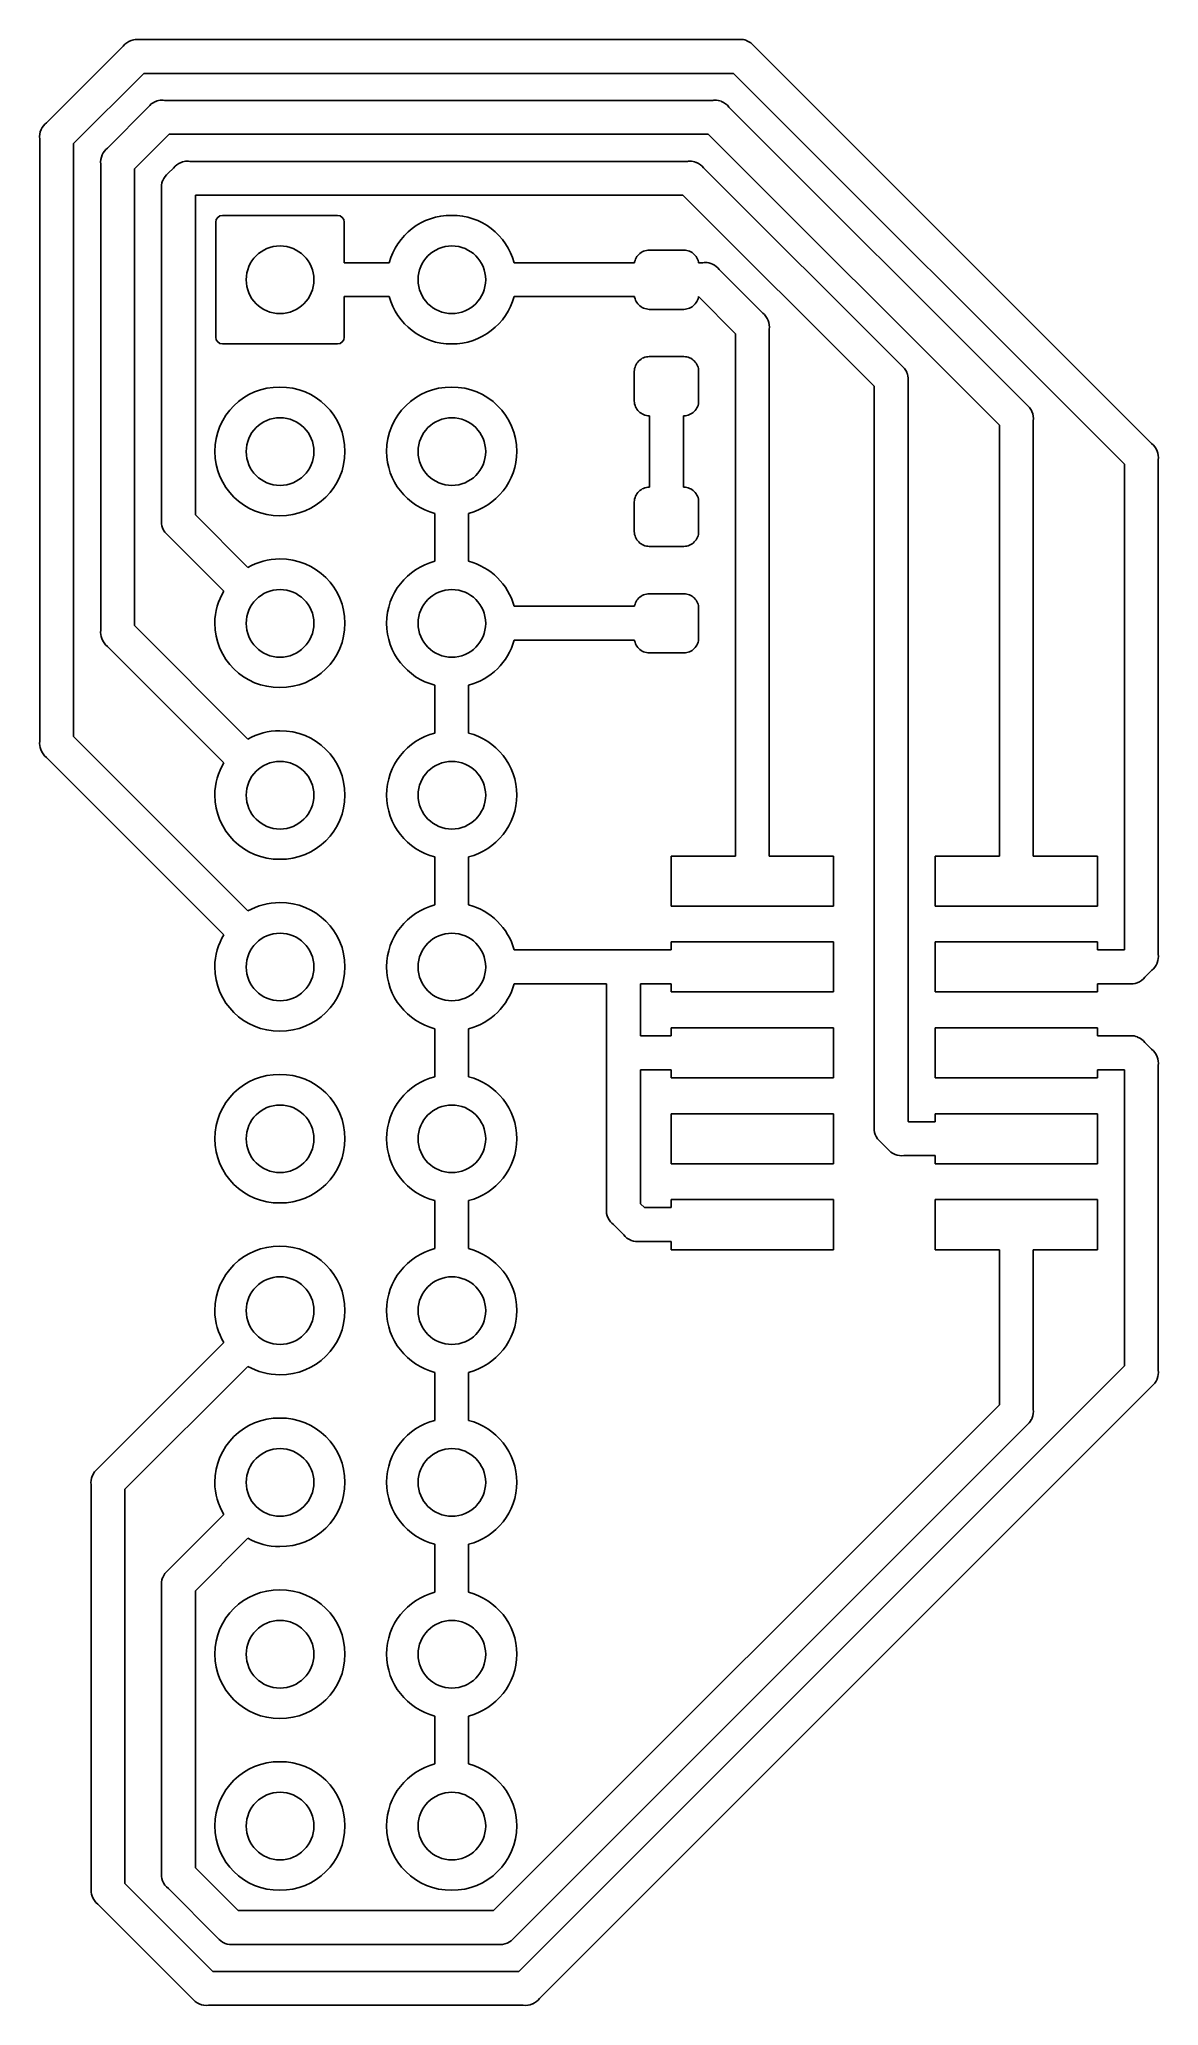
# Model space of a CAD drawing. Extents: x 171 to 187.6, y -57 to -27.9.
import ezdxf

# ---------------------------------------------------------------- set-up
doc = ezdxf.new("R2010")
doc.units = 0
doc.layers.add('Front', color=7, linetype='CONTINUOUS')

msp = doc.modelspace()

# ---------------------------------------------------------------- linework, layer by layer
at = {"layer": 'Front', "color": 7}
for p, q in [((172.442161, -27.937139), (172.442161, -27.937139)), ((171.510436, -29.477099), (172.550164, -28.439954)), ((172.550164, -28.439954), (181.266427, -28.439954)), ((181.266427, -28.439954), (187.045402, -34.218926)), ((172.615794, -28.937079), (172.010147, -29.545311)), ((172.812165, -28.83631), (172.812165, -28.83631)), ((172.412189, -29.849685), (172.921203, -29.339121)), ((172.921203, -29.339121), (180.892806, -29.339121)), ((180.892806, -29.339121), (185.19642, -33.642217)), ((171.510436, -38.245553), (171.510436, -29.477099)), ((172.412189, -36.604827), (172.412189, -29.849685)), ((173.186302, -29.738063), (173.186302, -29.738063)), ((173.31136, -34.966684), (173.31136, -30.240358)), ((173.31136, -30.240358), (180.519185, -30.240358)), ((180.519185, -30.240358), (183.347438, -33.066026)), ((173.611598, -30.64085), (173.611598, -32.339972)), ((175.410971, -30.540599), (173.711851, -30.540599)), ((175.511224, -31.239263), (175.511224, -30.64085)), ((177.100274, -30.539049), (177.100274, -30.539049)), ((179.8815, -31.102839), (179.865995, -31.115758)), ((179.899068, -31.090435), (179.8815, -31.102839)), ((179.917155, -31.077516), (179.899068, -31.090435)), ((179.937309, -31.070282), (179.917155, -31.077516)), ((179.957464, -31.06253), (179.937309, -31.070282)), ((179.978134, -31.057362), (179.957464, -31.06253)), ((179.998287, -31.05478), (179.978134, -31.057362)), ((180.021025, -31.052195), (179.998287, -31.05478)), ((180.531589, -31.052195), (180.021025, -31.052195)), ((180.554327, -31.05478), (180.531589, -31.052195)), ((180.574997, -31.057362), (180.554327, -31.05478)), ((180.59515, -31.06253), (180.574997, -31.057362)), ((180.615303, -31.070282), (180.59515, -31.06253)), ((180.635975, -31.077516), (180.615303, -31.070282)), ((180.653546, -31.090435), (180.635975, -31.077516)), ((180.671114, -31.102839), (180.653546, -31.090435)), ((180.686619, -31.115758), (180.671114, -31.102839)), ((176.175783, -31.239263), (175.511224, -31.239263)), ((179.803469, -31.239263), (178.024766, -31.239263)), ((179.805017, -31.227378), (179.803469, -31.239263)), ((179.810187, -31.207225), (179.805017, -31.227378)), ((179.817936, -31.187072), (179.810187, -31.207225)), ((179.828274, -31.168985), (179.817936, -31.187072)), ((179.83809, -31.148831), (179.828274, -31.168985)), ((179.851009, -31.133327), (179.83809, -31.148831)), ((179.865995, -31.115758), (179.851009, -31.133327)), ((180.701605, -31.133327), (180.686619, -31.115758)), ((180.714522, -31.148831), (180.701605, -31.133327)), ((180.724859, -31.168985), (180.714522, -31.148831)), ((180.734678, -31.187072), (180.724859, -31.168985)), ((180.742428, -31.207225), (180.734678, -31.187072)), ((180.747595, -31.227378), (180.742428, -31.207225)), ((180.749145, -31.239263), (180.747595, -31.227378)), ((180.813741, -31.239263), (180.749145, -31.239263)), ((175.511224, -32.339972), (175.511224, -31.738974)), ((175.511224, -31.738974), (176.175783, -31.738974)), ((178.024766, -31.738974), (179.803469, -31.738974)), ((179.803469, -31.738974), (179.805017, -31.750862)), ((179.805017, -31.750862), (179.810187, -31.771015)), ((179.810187, -31.771015), (179.817936, -31.791684)), ((179.817936, -31.791684), (179.828274, -31.81184)), ((179.828274, -31.81184), (179.83809, -31.829408)), ((179.83809, -31.829408), (179.851009, -31.847495)), ((179.851009, -31.847495), (179.865995, -31.862481)), ((179.865995, -31.862481), (179.8815, -31.877986)), ((179.8815, -31.877986), (179.899068, -31.890387)), ((179.899068, -31.890387), (179.917155, -31.900722)), ((179.917155, -31.900722), (179.937309, -31.911059)), ((179.937309, -31.911059), (179.957464, -31.918293)), ((179.957464, -31.918293), (179.978134, -31.92346)), ((179.978134, -31.92346), (179.998287, -31.926045)), ((179.998287, -31.926045), (180.021025, -31.928627)), ((180.021025, -31.928627), (180.531589, -31.928627)), ((180.531589, -31.928627), (180.554327, -31.926045)), ((180.554327, -31.926045), (180.574997, -31.92346)), ((180.574997, -31.92346), (180.59515, -31.918293)), ((180.59515, -31.918293), (180.615303, -31.911059)), ((180.615303, -31.911059), (180.635975, -31.900722)), ((180.635975, -31.900722), (180.653546, -31.890387)), ((180.653546, -31.890387), (180.671114, -31.877986)), ((180.671114, -31.877986), (180.686619, -31.862481)), ((180.686619, -31.862481), (180.701605, -31.847495)), ((180.701605, -31.847495), (180.714522, -31.829408)), ((180.714522, -31.829408), (180.724859, -31.81184)), ((180.724859, -31.81184), (180.734678, -31.791684)), ((180.734678, -31.791684), (180.742428, -31.771015)), ((180.742428, -31.771015), (180.747595, -31.750862)), ((180.747595, -31.750862), (180.749145, -31.740008)), ((180.749145, -31.740008), (181.294848, -32.288296)), ((173.711851, -32.440225), (175.410971, -32.440225)), ((181.294848, -32.288296), (181.294848, -40.010821)), ((179.802435, -32.825213), (179.79985, -32.845369)), ((179.79985, -32.845369), (179.79985, -33.285135)), ((179.805017, -32.802477), (179.802435, -32.825213)), ((179.810187, -32.781805), (179.805017, -32.802477)), ((179.817936, -32.761652), (179.810187, -32.781805)), ((179.828274, -32.744081), (179.817936, -32.761652)), ((179.83809, -32.723412), (179.828274, -32.744081)), ((179.851009, -32.708426), (179.83809, -32.723412)), ((179.865995, -32.690339), (179.851009, -32.708426)), ((179.8815, -32.677935), (179.865995, -32.690339)), ((179.899068, -32.665015), (179.8815, -32.677935)), ((179.917155, -32.652614), (179.899068, -32.665015)), ((179.937309, -32.644862), (179.917155, -32.652614)), ((179.957464, -32.637112), (179.937309, -32.644862)), ((179.978134, -32.631942), (179.957464, -32.637112)), ((179.998287, -32.629876), (179.978134, -32.631942)), ((180.021025, -32.627294), (179.998287, -32.629876)), ((180.531589, -32.627294), (180.021025, -32.627294)), ((180.021025, -32.627294), (180.021025, -32.627294)), ((180.554327, -32.629876), (180.531589, -32.627294)), ((180.574997, -32.631942), (180.554327, -32.629876)), ((180.59515, -32.637112), (180.574997, -32.631942)), ((180.615303, -32.644862), (180.59515, -32.637112)), ((180.635975, -32.652614), (180.615303, -32.644862)), ((180.653546, -32.665015), (180.635975, -32.652614)), ((180.671114, -32.677935), (180.653546, -32.665015)), ((180.686619, -32.690339), (180.671114, -32.677935)), ((180.701605, -32.708426), (180.686619, -32.690339)), ((180.714522, -32.723412), (180.701605, -32.708426)), ((180.724859, -32.744081), (180.714522, -32.723412)), ((180.734678, -32.761652), (180.724859, -32.744081)), ((180.742428, -32.781805), (180.734678, -32.761652)), ((180.747595, -32.802477), (180.742428, -32.781805)), ((180.75018, -32.825213), (180.747595, -32.802477)), ((180.75018, -32.845369), (180.75018, -32.825213)), ((180.75018, -33.285135), (180.75018, -32.845369)), ((174.559862, -33.078945), (174.559862, -33.078945)), ((177.100274, -33.078945), (177.100274, -33.078945)), ((179.79985, -33.285135), (179.802435, -33.305288)), ((179.802435, -33.305288), (179.805017, -33.325442)), ((179.805017, -33.325442), (179.810187, -33.348696)), ((179.810187, -33.348696), (179.817936, -33.368849)), ((179.817936, -33.368849), (179.828274, -33.38642)), ((179.828274, -33.38642), (179.83809, -33.404507)), ((179.83809, -33.404507), (179.851009, -33.422075)), ((179.851009, -33.422075), (179.865995, -33.43758)), ((180.686619, -33.43758), (180.701605, -33.422075)), ((180.701605, -33.422075), (180.714522, -33.404507)), ((180.714522, -33.404507), (180.724859, -33.38642)), ((180.724859, -33.38642), (180.734678, -33.368849)), ((180.734678, -33.368849), (180.742428, -33.348696)), ((180.742428, -33.348696), (180.747595, -33.325442)), ((180.747595, -33.325442), (180.75018, -33.305288)), ((180.75018, -33.305288), (180.75018, -33.285135)), ((179.865995, -33.43758), (179.8815, -33.452566)), ((179.8815, -33.452566), (179.899068, -33.465486)), ((179.899068, -33.465486), (179.917155, -33.475302)), ((179.917155, -33.475302), (179.937309, -33.485639)), ((179.937309, -33.485639), (179.957464, -33.493389)), ((179.957464, -33.493389), (179.978134, -33.498559)), ((179.978134, -33.498559), (179.998287, -33.500625)), ((179.998287, -33.500625), (180.021025, -33.503207)), ((180.021025, -33.503207), (180.025161, -33.503207)), ((180.025161, -33.503207), (180.025161, -34.557408)), ((180.524871, -34.557408), (180.524871, -33.503207)), ((180.524871, -33.503207), (180.531589, -33.503207)), ((180.531589, -33.503207), (180.554327, -33.500625)), ((180.554327, -33.500625), (180.574997, -33.498559)), ((180.574997, -33.498559), (180.59515, -33.493389)), ((180.59515, -33.493389), (180.615303, -33.485639)), ((180.615303, -33.485639), (180.635975, -33.475302)), ((180.635975, -33.475302), (180.653546, -33.465486)), ((180.653546, -33.465486), (180.671114, -33.452566)), ((180.671114, -33.452566), (180.686619, -33.43758)), ((185.19642, -33.642217), (185.19642, -39.510592)), ((187.045402, -34.218926), (187.045402, -41.395748)), ((179.917155, -34.582728), (179.899068, -34.595648)), ((179.937309, -34.575495), (179.917155, -34.582728)), ((179.957464, -34.567742), (179.937309, -34.575495)), ((179.978134, -34.562575), (179.957464, -34.567742)), ((179.998287, -34.557408), (179.978134, -34.562575)), ((180.021025, -34.557408), (179.998287, -34.557408)), ((180.025161, -34.557408), (180.021025, -34.557408)), ((180.531589, -34.557408), (180.524871, -34.557408)), ((180.554327, -34.557408), (180.531589, -34.557408)), ((180.574997, -34.562575), (180.554327, -34.557408)), ((180.59515, -34.567742), (180.574997, -34.562575)), ((180.615303, -34.575495), (180.59515, -34.567742)), ((180.635975, -34.582728), (180.615303, -34.575495)), ((180.653546, -34.595648), (180.635975, -34.582728)), ((179.802435, -34.755845), (179.79985, -34.775998)), ((179.79985, -34.775998), (179.79985, -35.212664)), ((179.805017, -34.732591), (179.802435, -34.755845)), ((179.810187, -34.712438), (179.805017, -34.732591)), ((179.817936, -34.692282), (179.810187, -34.712438)), ((179.828274, -34.674197), (179.817936, -34.692282)), ((179.83809, -34.654041), (179.828274, -34.674197)), ((179.851009, -34.638539), (179.83809, -34.654041)), ((179.865995, -34.620969), (179.851009, -34.638539)), ((179.8815, -34.608052), (179.865995, -34.620969)), ((179.899068, -34.595648), (179.8815, -34.608052)), ((180.671114, -34.608052), (180.653546, -34.595648)), ((180.686619, -34.620969), (180.671114, -34.608052)), ((180.701605, -34.638539), (180.686619, -34.620969)), ((180.714522, -34.654041), (180.701605, -34.638539)), ((180.724859, -34.674197), (180.714522, -34.654041)), ((180.734678, -34.692282), (180.724859, -34.674197)), ((180.742428, -34.712438), (180.734678, -34.692282)), ((180.747595, -34.732591), (180.742428, -34.712438)), ((180.75018, -34.755845), (180.747595, -34.732591)), ((180.75018, -34.775998), (180.75018, -34.755845)), ((180.75018, -35.212664), (180.75018, -34.775998)), ((174.088055, -35.743381), (173.31136, -34.966684)), ((176.850161, -34.94498), (176.850161, -35.653465)), ((177.349872, -35.653465), (177.349872, -34.94498)), ((172.910349, -35.273127), (173.73097, -36.093748)), ((179.79985, -35.212664), (179.802435, -35.235918)), ((179.802435, -35.235918), (179.805017, -35.256072)), ((179.805017, -35.256072), (179.810187, -35.276228)), ((179.810187, -35.276228), (179.817936, -35.296381)), ((179.817936, -35.296381), (179.828274, -35.31705)), ((179.828274, -35.31705), (179.83809, -35.334621)), ((179.83809, -35.334621), (179.851009, -35.352708)), ((179.851009, -35.352708), (179.865995, -35.367694)), ((179.865995, -35.367694), (179.8815, -35.383196)), ((179.8815, -35.383196), (179.899068, -35.3956)), ((179.899068, -35.3956), (179.917155, -35.405934)), ((179.917155, -35.405934), (179.937309, -35.415753)), ((179.937309, -35.415753), (179.957464, -35.423505)), ((179.957464, -35.423505), (179.978134, -35.428673)), ((179.978134, -35.428673), (179.998287, -35.431255)), ((179.998287, -35.431255), (180.021025, -35.43384)), ((180.021025, -35.43384), (180.531589, -35.43384)), ((180.531589, -35.43384), (180.554327, -35.431255)), ((180.554327, -35.431255), (180.574997, -35.428673)), ((180.574997, -35.428673), (180.59515, -35.423505)), ((180.59515, -35.423505), (180.615303, -35.415753)), ((180.615303, -35.415753), (180.635975, -35.405934)), ((180.635975, -35.405934), (180.653546, -35.3956)), ((180.653546, -35.3956), (180.671114, -35.383196)), ((180.671114, -35.383196), (180.686619, -35.367694)), ((180.686619, -35.367694), (180.701605, -35.352708)), ((180.701605, -35.352708), (180.714522, -35.334621)), ((180.714522, -35.334621), (180.724859, -35.31705)), ((180.724859, -35.31705), (180.734678, -35.296381)), ((180.734678, -35.296381), (180.742428, -35.276228)), ((180.742428, -35.276228), (180.747595, -35.256072)), ((180.747595, -35.256072), (180.75018, -35.235918)), ((180.75018, -35.235918), (180.75018, -35.212664)), ((179.803985, -36.319056), (178.024766, -36.319056)), ((179.805017, -36.307687), (179.803985, -36.319056)), ((179.810187, -36.287018), (179.805017, -36.307687)), ((179.817936, -36.266864), (179.810187, -36.287018)), ((179.828274, -36.249293), (179.817936, -36.266864)), ((179.83809, -36.228624), (179.828274, -36.249293)), ((179.851009, -36.213636), (179.83809, -36.228624)), ((179.865995, -36.195551), (179.851009, -36.213636)), ((179.8815, -36.183148), (179.865995, -36.195551)), ((179.899068, -36.170228), (179.8815, -36.183148)), ((179.917155, -36.157827), (179.899068, -36.170228)), ((179.937309, -36.150075), (179.917155, -36.157827)), ((179.957464, -36.142322), (179.937309, -36.150075)), ((179.978134, -36.137155), (179.957464, -36.142322)), ((179.998287, -36.134573), (179.978134, -36.137155)), ((180.021025, -36.132504), (179.998287, -36.134573)), ((180.531589, -36.132504), (180.021025, -36.132504)), ((180.554327, -36.134573), (180.531589, -36.132504)), ((180.574997, -36.137155), (180.554327, -36.134573)), ((180.59515, -36.142322), (180.574997, -36.137155)), ((180.615303, -36.150075), (180.59515, -36.142322)), ((180.635975, -36.157827), (180.615303, -36.150075)), ((180.653546, -36.170228), (180.635975, -36.157827)), ((180.671114, -36.183148), (180.653546, -36.170228)), ((180.686619, -36.195551), (180.671114, -36.183148)), ((180.701605, -36.213636), (180.686619, -36.195551)), ((180.714522, -36.228624), (180.701605, -36.213636)), ((180.724859, -36.249293), (180.714522, -36.228624)), ((180.734678, -36.266864), (180.724859, -36.249293)), ((180.742428, -36.287018), (180.734678, -36.266864)), ((180.747595, -36.307687), (180.742428, -36.287018)), ((180.75018, -36.330425), (180.747595, -36.307687)), ((180.75018, -36.350579), (180.75018, -36.330425)), ((174.088573, -38.282762), (172.412189, -36.604827)), ((180.75018, -36.787763), (180.75018, -36.350579)), ((172.011697, -36.911786), (173.73097, -38.633128)), ((178.024766, -36.819285), (179.803469, -36.819285)), ((179.803469, -36.819285), (179.805017, -36.830654)), ((179.805017, -36.830654), (179.810187, -36.851324)), ((179.810187, -36.851324), (179.817936, -36.871477)), ((179.817936, -36.871477), (179.828274, -36.89163)), ((179.828274, -36.89163), (179.83809, -36.909717)), ((179.83809, -36.909717), (179.851009, -36.927288)), ((180.701605, -36.927288), (180.714522, -36.909717)), ((180.714522, -36.909717), (180.724859, -36.89163)), ((180.724859, -36.89163), (180.734678, -36.871477)), ((180.734678, -36.871477), (180.742428, -36.851324)), ((180.742428, -36.851324), (180.747595, -36.830654)), ((180.747595, -36.830654), (180.75018, -36.810498)), ((180.75018, -36.810498), (180.75018, -36.787763)), ((179.851009, -36.927288), (179.865995, -36.94279)), ((179.865995, -36.94279), (179.8815, -36.957776)), ((179.8815, -36.957776), (179.899068, -36.970696)), ((179.899068, -36.970696), (179.917155, -36.980514)), ((179.917155, -36.980514), (179.937309, -36.990849)), ((179.937309, -36.990849), (179.957464, -36.998601)), ((179.957464, -36.998601), (179.978134, -37.003253)), ((179.978134, -37.003253), (179.998287, -37.005838)), ((179.998287, -37.005838), (180.021025, -37.00842)), ((180.021025, -37.00842), (180.531589, -37.00842)), ((180.531589, -37.00842), (180.554327, -37.005838)), ((180.554327, -37.005838), (180.574997, -37.003253)), ((180.574997, -37.003253), (180.59515, -36.998601)), ((180.59515, -36.998601), (180.615303, -36.990849)), ((180.615303, -36.990849), (180.635975, -36.980514)), ((180.635975, -36.980514), (180.653546, -36.970696)), ((180.653546, -36.970696), (180.671114, -36.957776)), ((180.671114, -36.957776), (180.686619, -36.94279)), ((180.686619, -36.94279), (180.701605, -36.927288)), ((176.850161, -37.484876), (176.850161, -38.193362)), ((177.349872, -38.193362), (177.349872, -37.484876)), ((174.088055, -40.823174), (171.510436, -38.245553)), ((171.108392, -38.551478), (173.730454, -41.17354)), ((185.19642, -39.510592), (185.19642, -40.010821)), ((185.696647, -40.010821), (185.696647, -39.510592)), ((176.850161, -40.024773), (176.850161, -40.733258)), ((177.349872, -40.733258), (177.349872, -40.024773)), ((181.294848, -40.010821), (180.346071, -40.010821)), ((180.346071, -40.010821), (180.346071, -40.749794)), ((182.74644, -40.010821), (181.795077, -40.010821)), ((182.74644, -40.749794), (182.74644, -40.010821)), ((185.19642, -40.010821), (184.245058, -40.010821)), ((184.245058, -40.010821), (184.245058, -40.749794)), ((186.645426, -40.010821), (185.696647, -40.010821)), ((186.645426, -40.749794), (186.645426, -40.010821)), ((180.346071, -40.749794), (182.74644, -40.749794)), ((184.245058, -40.749794), (186.645426, -40.749794)), ((179.599346, -41.399365), (178.024766, -41.399365)), ((182.74644, -41.281027), (180.346071, -41.281027)), ((180.346071, -41.281027), (180.346071, -41.399365)), ((182.74644, -42.020001), (182.74644, -41.281027)), ((186.645426, -41.281027), (184.245058, -41.281027)), ((184.245058, -41.281027), (184.245058, -42.020001)), ((186.645426, -41.399365), (186.645426, -41.281027)), ((187.041785, -41.399365), (186.645426, -41.399365)), ((187.045402, -41.395748), (187.041785, -41.399365)), ((178.024766, -41.899078), (179.390058, -41.899078)), ((179.890284, -42.669055), (179.890284, -41.899078)), ((179.890284, -41.899078), (180.346071, -41.899078)), ((180.346071, -41.899078), (180.346071, -42.020001)), ((180.346071, -42.020001), (182.74644, -42.020001)), ((184.245058, -42.020001), (186.645426, -42.020001)), ((186.645426, -42.020001), (186.645426, -41.899078)), ((186.645426, -41.899078), (187.108963, -41.899078)), ((176.850161, -42.564669), (176.850161, -43.27367)), ((177.349872, -43.27367), (177.349872, -42.564669)), ((180.346071, -42.669055), (179.890284, -42.669055)), ((182.74644, -42.550718), (180.346071, -42.550718)), ((180.346071, -42.550718), (180.346071, -42.669055)), ((182.74644, -43.290207), (182.74644, -42.550718)), ((184.245058, -42.550718), (184.245058, -43.290207)), ((186.645426, -42.550718), (184.245058, -42.550718)), ((184.245058, -42.550718), (184.245058, -42.550718)), ((186.645426, -42.669055), (186.645426, -42.550718)), ((187.111032, -42.669055), (186.645426, -42.669055)), ((174.559862, -43.239047), (174.559862, -43.239047)), ((179.890284, -45.15159), (179.890284, -43.169284)), ((179.890284, -43.169284), (180.346071, -43.169284)), ((180.346071, -43.169284), (180.346071, -43.290207)), ((180.346071, -43.290207), (182.74644, -43.290207)), ((184.245058, -43.290207), (186.645426, -43.290207)), ((186.645426, -43.290207), (186.645426, -43.169284)), ((186.645426, -43.169284), (187.042301, -43.169284)), ((187.042301, -43.169284), (187.045402, -43.172385)), ((187.045402, -43.172385), (187.045402, -47.545243)), ((180.346071, -43.820924), (180.346071, -44.559897)), ((182.74644, -43.820924), (180.346071, -43.820924)), ((180.346071, -43.820924), (180.346071, -43.820924)), ((182.74644, -44.559897), (182.74644, -43.820924)), ((186.645426, -43.820924), (184.245058, -43.820924)), ((184.245058, -43.820924), (184.245058, -43.939261)), ((186.645426, -44.559897), (186.645426, -43.820924)), ((183.851281, -43.939261), (183.847664, -43.935645)), ((184.245058, -43.939261), (183.851281, -43.939261)), ((183.445622, -44.241053), (183.544841, -44.340272)), ((183.785654, -44.438972), (184.245058, -44.438972)), ((184.245058, -44.438972), (184.245058, -44.559897)), ((180.346071, -44.559897), (182.74644, -44.559897)), ((184.245058, -44.559897), (186.645426, -44.559897)), ((176.850161, -45.105082), (176.850161, -45.813567)), ((177.349872, -45.813567), (177.349872, -45.105082)), ((179.948162, -45.208952), (179.890284, -45.15159)), ((180.346071, -45.208952), (179.948162, -45.208952)), ((182.74644, -45.090614), (180.346071, -45.090614)), ((180.346071, -45.090614), (180.346071, -45.208952)), ((182.74644, -45.830103), (182.74644, -45.090614)), ((184.245058, -45.090614), (184.245058, -45.830103)), ((186.645426, -45.090614), (184.245058, -45.090614)), ((184.245058, -45.090614), (184.245058, -45.090614)), ((186.645426, -45.830103), (186.645426, -45.090614)), ((179.882016, -45.709181), (180.346071, -45.709181)), ((180.346071, -45.709181), (180.346071, -45.830103)), ((180.346071, -45.830103), (182.74644, -45.830103)), ((184.245058, -45.830103), (185.19642, -45.830103)), ((185.19642, -45.830103), (185.19642, -46.33033)), ((185.696647, -46.33033), (185.696647, -45.830103)), ((185.696647, -45.830103), (186.645426, -45.830103)), ((185.19642, -46.33033), (185.19642, -48.121953)), ((185.696647, -48.190681), (185.696647, -46.33033)), ((172.270079, -49.372522), (174.088055, -47.555062)), ((176.850161, -47.644978), (176.850161, -48.353463)), ((177.349872, -48.353463), (177.349872, -47.644978)), ((187.045402, -47.545243), (178.091427, -56.499218)), ((185.19642, -48.121953), (177.717807, -55.600048)), ((172.270079, -55.198005), (172.270079, -49.372522)), ((173.31136, -50.874238), (174.088573, -50.095474)), ((176.850161, -50.184874), (176.850161, -50.89336)), ((177.349872, -50.89336), (177.349872, -50.184874)), ((174.559862, -50.859252), (174.559862, -50.859252)), ((173.31136, -54.966495), (173.31136, -50.874238)), ((176.850161, -52.724771), (176.850161, -53.433256)), ((177.349872, -53.433256), (177.349872, -52.724771)), ((174.559862, -53.399149), (174.559862, -53.399149)), ((173.571292, -56.499218), (172.270079, -55.198005)), ((173.944912, -55.600048), (173.31136, -54.966495)), ((177.717807, -55.600048), (173.944912, -55.600048)), ((178.091427, -56.499218), (173.571292, -56.499218))]:
    msp.add_line(p, q, dxfattribs=at)
at = {"layer": 'Front', "color": 1}
for p, q in [((175.062529, -31.491303), (175.062529, -31.491303)), ((177.602526, -31.491303), (177.602526, -31.491303)), ((175.062529, -34.031301), (175.062529, -34.031301)), ((177.602526, -34.031301), (177.602526, -34.031301)), ((175.062529, -36.571299), (175.062529, -36.571299)), ((177.602526, -36.571299), (177.602526, -36.571299)), ((175.062529, -39.111296), (175.062529, -39.111296)), ((177.602526, -39.111296), (177.602526, -39.111296)), ((175.062529, -41.651293), (175.062529, -41.651293)), ((177.602526, -41.651293), (177.602526, -41.651293)), ((175.062529, -44.191291), (175.062529, -44.191291)), ((177.602526, -44.191291), (177.602526, -44.191291)), ((175.062529, -46.731288), (175.062529, -46.731288)), ((177.602526, -46.731288), (177.602526, -46.731288)), ((175.062529, -49.271286), (175.062529, -49.271286)), ((177.602526, -49.271286), (177.602526, -49.271286)), ((175.062529, -51.811284), (175.062529, -51.811284)), ((177.602526, -51.811284), (177.602526, -51.811284)), ((175.062529, -54.35118), (175.062529, -54.35118)), ((177.602526, -54.35118), (177.602526, -54.35118))]:
    msp.add_line(p, q, dxfattribs=at)
at = {"layer": 'Front', "color": 7}
for points in [[(172.24579, -28.036877), (172.24579, -28.036877), (171.111492, -29.169105), (171.111492, -29.169105)], [(172.361029, -27.953676), (172.315377, -27.969679), (172.275347, -27.99858), (172.24579, -28.036877)], [(172.442161, -27.937139), (172.414386, -27.938105), (172.386966, -27.943693), (172.361029, -27.953676)], [(172.483502, -27.939724), (172.469817, -27.937721), (172.455989, -27.936856), (172.442161, -27.937139)], [(181.333091, -27.939724), (181.333091, -27.939724), (172.483502, -27.939724), (172.483502, -27.939724)], [(181.367196, -27.937139), (181.355782, -27.937222), (181.344387, -27.938085), (181.333091, -27.939724)], [(181.45608, -27.953676), (181.427703, -27.942809), (181.397583, -27.937205), (181.367196, -27.937139)], [(181.460731, -27.955226), (181.459186, -27.954694), (181.457636, -27.954178), (181.45608, -27.953676)], [(181.464348, -27.956777), (181.463147, -27.956251), (181.461941, -27.955734), (181.460731, -27.955226)], [(181.571835, -28.038427), (181.544169, -28.001872), (181.506985, -27.973626), (181.464348, -27.956777)], [(187.44641, -33.913002), (187.44641, -33.913002), (181.571835, -28.038427), (181.571835, -28.038427)], [(172.712946, -28.860599), (172.674671, -28.877558), (172.641265, -28.903855), (172.615794, -28.937079)], [(172.717598, -28.858014), (172.716038, -28.858859), (172.714488, -28.859721), (172.712946, -28.860599)], [(172.724831, -28.855431), (172.722407, -28.856255), (172.719996, -28.857116), (172.717598, -28.858014)], [(172.812165, -28.83631), (172.782142, -28.837386), (172.752558, -28.843863), (172.724831, -28.855431)], [(172.854022, -28.838895), (172.840167, -28.836863), (172.826165, -28.835998), (172.812165, -28.83631)], [(180.95947, -28.838895), (180.95947, -28.838895), (172.854022, -28.838895), (172.854022, -28.838895)], [(180.993575, -28.83631), (180.982161, -28.836392), (180.970766, -28.837256), (180.95947, -28.838895)], [(181.084526, -28.853365), (181.055534, -28.842071), (181.024689, -28.836287), (180.993575, -28.83631)], [(181.087111, -28.854397), (181.086251, -28.854048), (181.085389, -28.853704), (181.084526, -28.853365)], [(181.088661, -28.854913), (181.088145, -28.854739), (181.087628, -28.854567), (181.087111, -28.854397)], [(181.199249, -28.938114), (181.170948, -28.900529), (181.132617, -28.87169), (181.088661, -28.854913)], [(185.598462, -33.337327), (185.598462, -33.337327), (181.199249, -28.938114), (181.199249, -28.938114)], [(171.030879, -29.271944), (171.010918, -29.315557), (171.003922, -29.36399), (171.010723, -29.411469)], [(171.111492, -29.169105), (171.075982, -29.195634), (171.048161, -29.231125), (171.030879, -29.271944)], [(171.010723, -29.411469), (171.010723, -29.411469), (171.010723, -38.31325), (171.010723, -38.31325)], [(171.933664, -29.642979), (171.913053, -29.68695), (171.905692, -29.73597), (171.912479, -29.784055)], [(172.010147, -29.545311), (171.976854, -29.570926), (171.95055, -29.604516), (171.933664, -29.642979)], [(171.912479, -29.784055), (171.912479, -29.784055), (171.912479, -36.672008), (171.912479, -36.672008)], [(172.910349, -29.917897), (172.874883, -29.944777), (172.847233, -29.980634), (172.830252, -30.021767)], [(172.987864, -29.840382), (172.987864, -29.840382), (172.910349, -29.917897), (172.910349, -29.917897)], [(173.101034, -29.75615), (173.056008, -29.772783), (173.016721, -29.802025), (172.987864, -29.840382)], [(173.186302, -29.738063), (173.15704, -29.739053), (173.128179, -29.745175), (173.101034, -29.75615)], [(173.227643, -29.740648), (173.213958, -29.738644), (173.20013, -29.73778), (173.186302, -29.738063)], [(180.58585, -29.740648), (180.58585, -29.740648), (173.227643, -29.740648), (173.227643, -29.740648)], [(180.620473, -29.738063), (180.608886, -29.738121), (180.597317, -29.738985), (180.58585, -29.740648)], [(180.71349, -29.75615), (180.683921, -29.744247), (180.652348, -29.738108), (180.620473, -29.738063)], [(180.721242, -29.759251), (180.718676, -29.758174), (180.716091, -29.75714), (180.71349, -29.75615)], [(180.82511, -29.838832), (180.798165, -29.803556), (180.762315, -29.776088), (180.721242, -29.759251)], [(183.74948, -32.760617), (183.74948, -32.760617), (180.82511, -29.838832), (180.82511, -29.838832)], [(172.827151, -30.02952), (172.810764, -30.070303), (172.805416, -30.114686), (172.811647, -30.158194)], [(172.811647, -30.158194), (172.811647, -30.158194), (172.811647, -35.033864), (172.811647, -35.033864)], [(172.828702, -30.025384), (172.828173, -30.026758), (172.827656, -30.028137), (172.827151, -30.02952)], [(172.830252, -30.021767), (172.829726, -30.022969), (172.829209, -30.024175), (172.828702, -30.025384)], [(173.711851, -30.540599), (173.656628, -30.540599), (173.611606, -30.585626), (173.611598, -30.64085)], [(175.511224, -30.64085), (175.511224, -30.585626), (175.466195, -30.540605), (175.410971, -30.540599)], [(177.100274, -30.539049), (176.659251, -30.533379), (176.287633, -30.833181), (176.175783, -31.239263)], [(178.024766, -31.239263), (177.912916, -30.833181), (177.541298, -30.533379), (177.100274, -30.539049)], [(180.849399, -31.236681), (180.837466, -31.23669), (180.82555, -31.237553), (180.813741, -31.239263)], [(180.955335, -31.260451), (180.92219, -31.244865), (180.886025, -31.23675), (180.849399, -31.236681)], [(181.054554, -31.338482), (181.028698, -31.304415), (180.994537, -31.277549), (180.955335, -31.260451)], [(181.697409, -31.983922), (181.697409, -31.983922), (181.054554, -31.338482), (181.054554, -31.338482)], [(176.175783, -31.738974), (176.287522, -32.145226), (176.659132, -32.444864), (177.100274, -32.439191)], [(177.100274, -32.439191), (177.541417, -32.444864), (177.913027, -32.145226), (178.024766, -31.738974)], [(181.779576, -32.09451), (181.763082, -32.050681), (181.734613, -32.012364), (181.697409, -31.983922)], [(181.795077, -32.222151), (181.801124, -32.17898), (181.79578, -32.134978), (181.779576, -32.09451)], [(181.795077, -40.010821), (181.795077, -40.010821), (181.795077, -32.222151), (181.795077, -32.222151)], [(173.611598, -32.339972), (173.611598, -32.395196), (173.656628, -32.440217), (173.711851, -32.440225)], [(175.410971, -32.440225), (175.466195, -32.440225), (175.511216, -32.395196), (175.511224, -32.339972)], [(183.826477, -32.858804), (183.80952, -32.820095), (183.78303, -32.786314), (183.74948, -32.760617)], [(174.559862, -33.078945), (174.031756, -33.072153), (173.597647, -33.500942), (173.597647, -34.029276)], [(175.522593, -34.029276), (175.522593, -33.500942), (175.087968, -33.072153), (174.559862, -33.078945)], [(177.100274, -33.078945), (176.572169, -33.072153), (176.138059, -33.500942), (176.138059, -34.029276)], [(178.06249, -34.029276), (178.06249, -33.500942), (177.62838, -33.072153), (177.100274, -33.078945)], [(183.347438, -33.066026), (183.347438, -33.066026), (183.347438, -44.002825), (183.347438, -44.002825)], [(183.827511, -32.86087), (183.827169, -32.86018), (183.826825, -32.859491), (183.826477, -32.858804)], [(183.829062, -32.864487), (183.828554, -32.863278), (183.828037, -32.862072), (183.827511, -32.86087)], [(183.831128, -32.870689), (183.830466, -32.868613), (183.829777, -32.866546), (183.829062, -32.864487)], [(183.83733, -32.88826), (183.835481, -32.882328), (183.833413, -32.876467), (183.831128, -32.870689)], [(183.847664, -32.997295), (183.852319, -32.960633), (183.84879, -32.923395), (183.83733, -32.88826)], [(183.847664, -43.935645), (183.847664, -43.935645), (183.847664, -32.997295), (183.847664, -32.997295)], [(185.675459, -33.43603), (185.658577, -33.397133), (185.632081, -33.363167), (185.598462, -33.337327)], [(185.676493, -33.43758), (185.67615, -33.437062), (185.675805, -33.436545), (185.675459, -33.43603)], [(185.678044, -33.441197), (185.677536, -33.439987), (185.677019, -33.438782), (185.676493, -33.43758)], [(185.696647, -33.575555), (185.702943, -33.52991), (185.696505, -33.483414), (185.678044, -33.441197)], [(185.696647, -39.510592), (185.696647, -39.510592), (185.696647, -33.575555), (185.696647, -33.575555)], [(187.529611, -34.02359), (187.512833, -33.979634), (187.483995, -33.941303), (187.44641, -33.913002)], [(173.597647, -34.029276), (173.597647, -34.557606), (174.031756, -34.985877), (174.559862, -34.979087)], [(174.559862, -34.979087), (175.087968, -34.985877), (175.522593, -34.557606), (175.522593, -34.029276)], [(176.138059, -34.029276), (176.138059, -34.470698), (176.442433, -34.838607), (176.850161, -34.94498)], [(177.349872, -34.94498), (177.757674, -34.83866), (178.06249, -34.470754), (178.06249, -34.029276)], [(187.545629, -34.152265), (187.551697, -34.108711), (187.546171, -34.064327), (187.529611, -34.02359)], [(187.545629, -41.46241), (187.545629, -41.46241), (187.545629, -34.152265), (187.545629, -34.152265)], [(172.811647, -35.033864), (172.805783, -35.076697), (172.811125, -35.120319), (172.827151, -35.160472)], [(172.827151, -35.160472), (172.843588, -35.205182), (172.872453, -35.244266), (172.910349, -35.273127)], [(174.559862, -35.619358), (174.387894, -35.617146), (174.228355, -35.664874), (174.088055, -35.743381)], [(175.522593, -36.569169), (175.522593, -36.040839), (175.087968, -35.612568), (174.559862, -35.619358)], [(176.850161, -35.653465), (176.442433, -35.759838), (176.138059, -36.127747), (176.138059, -36.569169)], [(178.024766, -36.319056), (177.934895, -35.992981), (177.677148, -35.738793), (177.349872, -35.653465)], [(173.73097, -36.093748), (173.648777, -36.234199), (173.597647, -36.394984), (173.597647, -36.569169)], [(173.597647, -36.569169), (173.597647, -37.0975), (174.031756, -37.525773), (174.559862, -37.518984)], [(174.559862, -37.518984), (175.087968, -37.525773), (175.522593, -37.0975), (175.522593, -36.569169)], [(176.138059, -36.569169), (176.138059, -37.010595), (176.442433, -37.378503), (176.850161, -37.484876)], [(171.912479, -36.672008), (171.906722, -36.714289), (171.911881, -36.757339), (171.927465, -36.797063)], [(171.927465, -36.797063), (171.943837, -36.842656), (171.9731, -36.882512), (172.011697, -36.911786)], [(177.349872, -37.484876), (177.677148, -37.399548), (177.934895, -37.145358), (178.024766, -36.819285)], [(171.010723, -38.31325), (171.005056, -38.355362), (171.010214, -38.398223), (171.025709, -38.437789)], [(174.559862, -38.159254), (174.388145, -38.157047), (174.228731, -38.204469), (174.088573, -38.282762)], [(175.522593, -39.109066), (175.522593, -38.580735), (175.087968, -38.152465), (174.559862, -38.159254)], [(176.850161, -38.193362), (176.442433, -38.299735), (176.138059, -38.667643), (176.138059, -39.109066)], [(178.06249, -39.109066), (178.06249, -38.667587), (177.757674, -38.299682), (177.349872, -38.193362)], [(171.025709, -38.437789), (171.041832, -38.482812), (171.070526, -38.522267), (171.108392, -38.551478)], [(173.73097, -38.633128), (173.648635, -38.773667), (173.597647, -38.934719), (173.597647, -39.109066)], [(173.597647, -39.109066), (173.597647, -39.637396), (174.031756, -40.065669), (174.559862, -40.05888)], [(174.559862, -40.05888), (175.087968, -40.065669), (175.522593, -39.637396), (175.522593, -39.109066)], [(176.138059, -39.109066), (176.138059, -39.550475), (176.442457, -39.918384), (176.850161, -40.024773)], [(177.349872, -40.024773), (177.75765, -39.918434), (178.06249, -39.550528), (178.06249, -39.109066)], [(174.559862, -40.699151), (174.387894, -40.696939), (174.228355, -40.744667), (174.088055, -40.823174)], [(175.522593, -41.648962), (175.522593, -41.120632), (175.087968, -40.692361), (174.559862, -40.699151)], [(176.850161, -40.733258), (176.442433, -40.839631), (176.138059, -41.207539), (176.138059, -41.648962)], [(178.024766, -41.399365), (177.935016, -41.073065), (177.677309, -40.818626), (177.349872, -40.733258)], [(173.730454, -41.17354), (173.648338, -41.313944), (173.597647, -41.474864), (173.597647, -41.648962)], [(179.636554, -41.395748), (179.624078, -41.396024), (179.611641, -41.397233), (179.599346, -41.399365)], [(179.682544, -41.399365), (179.667358, -41.396745), (179.651963, -41.395534), (179.636554, -41.395748)], [(180.346071, -41.399365), (180.346071, -41.399365), (179.682544, -41.399365), (179.682544, -41.399365)], [(187.531161, -41.587468), (187.54657, -41.547698), (187.55155, -41.504647), (187.545629, -41.46241)], [(173.597647, -41.648962), (173.597647, -42.177293), (174.031756, -42.606082), (174.559862, -42.599293)], [(174.559862, -42.599293), (175.087968, -42.606082), (175.522593, -42.177293), (175.522593, -41.648962)], [(176.138059, -41.648962), (176.138059, -42.090372), (176.442457, -42.458278), (176.850161, -42.564669)], [(187.234021, -41.884092), (187.279867, -41.867666), (187.31992, -41.83821), (187.34926, -41.799341)], [(187.34926, -41.799341), (187.34926, -41.799341), (187.448479, -41.700122), (187.448479, -41.700122)], [(187.448479, -41.700122), (187.484239, -41.672675), (187.511914, -41.636072), (187.528576, -41.594186)], [(187.528576, -41.594186), (187.529105, -41.592813), (187.529622, -41.591435), (187.530127, -41.590053)], [(187.530127, -41.590053), (187.530476, -41.589193), (187.530821, -41.588331), (187.531161, -41.587468)], [(177.349872, -42.564669), (177.67718, -42.479317), (177.934937, -42.225209), (178.024766, -41.899078)], [(179.390058, -41.899078), (179.390058, -41.899078), (179.390058, -42.877311), (179.390058, -42.877311)], [(187.108963, -41.899078), (187.151245, -41.904835), (187.194296, -41.899676), (187.234021, -41.884092)], [(187.14307, -42.666473), (187.132347, -42.666646), (187.121645, -42.667508), (187.111032, -42.669055)], [(187.234021, -42.683525), (187.205029, -42.672232), (187.174184, -42.666449), (187.14307, -42.666473)], [(187.236606, -42.68456), (187.235746, -42.68421), (187.234885, -42.683865), (187.234021, -42.683525)], [(187.240739, -42.686108), (187.239366, -42.685579), (187.237988, -42.685064), (187.236606, -42.68456)], [(187.34771, -42.767758), (187.320184, -42.731278), (187.283187, -42.703038), (187.240739, -42.686108)], [(179.390058, -42.877311), (179.38547, -42.904681), (179.38547, -42.932624), (179.390058, -42.959994)], [(179.390058, -42.959994), (179.390058, -42.959994), (179.390058, -45.220837), (179.390058, -45.220837)], [(187.44641, -42.866461), (187.44641, -42.866461), (187.34771, -42.767758), (187.34771, -42.767758)], [(187.529611, -42.978596), (187.513088, -42.934076), (187.484229, -42.895181), (187.44641, -42.866461)], [(187.545629, -43.105721), (187.551421, -43.062674), (187.5459, -43.018861), (187.529611, -42.978596)], [(174.559862, -43.239047), (174.031756, -43.232258), (173.597647, -43.661047), (173.597647, -44.189377)], [(175.522593, -44.189377), (175.522593, -43.661047), (175.087968, -43.232258), (174.559862, -43.239047)], [(176.850161, -43.27367), (176.442457, -43.380059), (176.138059, -43.747968), (176.138059, -44.189377)], [(178.06249, -44.189377), (178.06249, -43.747915), (177.75765, -43.380006), (177.349872, -43.27367)], [(187.545629, -47.611905), (187.545629, -47.611905), (187.545629, -43.105721), (187.545629, -43.105721)], [(183.347438, -44.002825), (183.341796, -44.044174), (183.346592, -44.086277), (183.361389, -44.125298)], [(183.361389, -44.125298), (183.377586, -44.171267), (183.406863, -44.211502), (183.445622, -44.241053)], [(173.597647, -44.189377), (173.597647, -44.717708), (174.031756, -45.145978), (174.559862, -45.139189)], [(174.559862, -45.139189), (175.087968, -45.145978), (175.522593, -44.717708), (175.522593, -44.189377)], [(176.138059, -44.189377), (176.138059, -44.6308), (176.442433, -44.998708), (176.850161, -45.105082)], [(177.349872, -45.105082), (177.757674, -44.998761), (178.06249, -44.630856), (178.06249, -44.189377)], [(183.544841, -44.340272), (183.571645, -44.375476), (183.60731, -44.402937), (183.648195, -44.419853)], [(183.648195, -44.419853), (183.650929, -44.421108), (183.653686, -44.422314), (183.656463, -44.42347)], [(183.656463, -44.42347), (183.656635, -44.42347), (183.656807, -44.42347), (183.656979, -44.42347)], [(183.656979, -44.42347), (183.697763, -44.439856), (183.742145, -44.445203), (183.785654, -44.438972)], [(179.390058, -45.220837), (179.383649, -45.269242), (179.391553, -45.318465), (179.412793, -45.362431)], [(179.412793, -45.362431), (179.430189, -45.400881), (179.457032, -45.434303), (179.490824, -45.459583)], [(179.490824, -45.459583), (179.490824, -45.459583), (179.645338, -45.612028), (179.645338, -45.612028)], [(179.645338, -45.612028), (179.672131, -45.64678), (179.707597, -45.67387), (179.748174, -45.690575)], [(174.559862, -45.778943), (174.031756, -45.772152), (173.597647, -46.200941), (173.597647, -46.729274)], [(175.522593, -46.729274), (175.522593, -46.200941), (175.087968, -45.772152), (174.559862, -45.778943)], [(176.850161, -45.813567), (176.442457, -45.919956), (176.138059, -46.287864), (176.138059, -46.729274)], [(178.06249, -46.729274), (178.06249, -46.287809), (177.75765, -45.919903), (177.349872, -45.813567)], [(179.748174, -45.690575), (179.749546, -45.691278), (179.750924, -45.691967), (179.752309, -45.692644)], [(179.752309, -45.692644), (179.75334, -45.692995), (179.754373, -45.693339), (179.755407, -45.693676)], [(179.755407, -45.693676), (179.79556, -45.709702), (179.839182, -45.715044), (179.882016, -45.709181)], [(173.597647, -46.729274), (173.597647, -46.903459), (173.648777, -47.064244), (173.73097, -47.204695)], [(174.559862, -47.679085), (175.087968, -47.685875), (175.522593, -47.257604), (175.522593, -46.729274)], [(176.138059, -46.729274), (176.138059, -47.170696), (176.442433, -47.538605), (176.850161, -47.644978)], [(177.349872, -47.644978), (177.757674, -47.538658), (178.06249, -47.170752), (178.06249, -46.729274)], [(173.73097, -47.204695), (173.73097, -47.204695), (171.868553, -49.067113), (171.868553, -49.067113)], [(174.088055, -47.555062), (174.228355, -47.633569), (174.387894, -47.681297), (174.559862, -47.679085)], [(187.530643, -47.737479), (187.546315, -47.697596), (187.551475, -47.654356), (187.545629, -47.611905)], [(178.397352, -56.900226), (178.397352, -56.900226), (187.446928, -47.850652), (187.446928, -47.850652)], [(187.446928, -47.850652), (187.483483, -47.822985), (187.511728, -47.785801), (187.528576, -47.743165)], [(187.528576, -47.743165), (187.529105, -47.741791), (187.529622, -47.740412), (187.530127, -47.739029)], [(187.530127, -47.739029), (187.5303, -47.738513), (187.530472, -47.737996), (187.530643, -47.737479)], [(185.681661, -48.314188), (185.696981, -48.274939), (185.702136, -48.232455), (185.696647, -48.190681)], [(174.559862, -48.319356), (174.031756, -48.312567), (173.597647, -48.740837), (173.597647, -49.269167)], [(175.522593, -49.269167), (175.522593, -48.740837), (175.087968, -48.312567), (174.559862, -48.319356)], [(176.850161, -48.353463), (176.442433, -48.459836), (176.138059, -48.827745), (176.138059, -49.269167)], [(178.06249, -49.269167), (178.06249, -48.827689), (177.757674, -48.459783), (177.349872, -48.353463)], [(178.023215, -56.00209), (178.023215, -56.00209), (185.597946, -48.427359), (185.597946, -48.427359)], [(185.597946, -48.427359), (185.627565, -48.404738), (185.651753, -48.375782), (185.668741, -48.34261)], [(185.668741, -48.34261), (185.669441, -48.34141), (185.67013, -48.340204), (185.67081, -48.338993)], [(185.67081, -48.338993), (185.674005, -48.332745), (185.676936, -48.326366), (185.679594, -48.319872)], [(185.679594, -48.319872), (185.680123, -48.318499), (185.68064, -48.317121), (185.681145, -48.315739)], [(185.681145, -48.315739), (185.681318, -48.315223), (185.68149, -48.314706), (185.681661, -48.314188)], [(171.868553, -49.067113), (171.833276, -49.094059), (171.805809, -49.12991), (171.788971, -49.170983)], [(171.78587, -49.178736), (171.769937, -49.218368), (171.764421, -49.261422), (171.76985, -49.303791)], [(171.76985, -49.303791), (171.76985, -49.303791), (171.76985, -55.269319), (171.76985, -55.269319)], [(171.787421, -49.1746), (171.786892, -49.175974), (171.786375, -49.177353), (171.78587, -49.178736)], [(171.788971, -49.170983), (171.788445, -49.172185), (171.787928, -49.17339), (171.787421, -49.1746)], [(173.597647, -49.269167), (173.597647, -49.443679), (173.648494, -49.604998), (173.73097, -49.745626)], [(174.559862, -50.218982), (175.087968, -50.225771), (175.522593, -49.797498), (175.522593, -49.269167)], [(176.138059, -49.269167), (176.138059, -49.710593), (176.442433, -50.078501), (176.850161, -50.184874)], [(177.349872, -50.184874), (177.757674, -50.078552), (178.06249, -49.710648), (178.06249, -49.269167)], [(173.73097, -49.745626), (173.73097, -49.745626), (172.909315, -50.56883), (172.909315, -50.56883)], [(174.088573, -50.095474), (174.228731, -50.173767), (174.388145, -50.221188), (174.559862, -50.218982)], [(172.909315, -50.56883), (172.873291, -50.596351), (172.845426, -50.633148), (172.828702, -50.675285)], [(172.826117, -50.682518), (172.81053, -50.722605), (172.805546, -50.766033), (172.811647, -50.808608)], [(172.811647, -50.808608), (172.811647, -50.808608), (172.811647, -55.033673), (172.811647, -55.033673)], [(172.828702, -50.675801), (172.827808, -50.678027), (172.826946, -50.680267), (172.826117, -50.682518)], [(172.828702, -50.675285), (172.828701, -50.675457), (172.828701, -50.675629), (172.828702, -50.675801)], [(174.559862, -50.859252), (174.031756, -50.852463), (173.597647, -51.280733), (173.597647, -51.809064)], [(175.522593, -51.809064), (175.522593, -51.280733), (175.087968, -50.852463), (174.559862, -50.859252)], [(176.850161, -50.89336), (176.442433, -50.999733), (176.138059, -51.367641), (176.138059, -51.809064)], [(178.06249, -51.809064), (178.06249, -51.367585), (177.757674, -50.99968), (177.349872, -50.89336)], [(173.597647, -51.809064), (173.597647, -52.337394), (174.031756, -52.765667), (174.559862, -52.758878)], [(174.559862, -52.758878), (175.087968, -52.765667), (175.522593, -52.337394), (175.522593, -51.809064)], [(176.138059, -51.809064), (176.138059, -52.250473), (176.442457, -52.618382), (176.850161, -52.724771)], [(177.349872, -52.724771), (177.75765, -52.618432), (178.06249, -52.250526), (178.06249, -51.809064)], [(174.559862, -53.399149), (174.031788, -53.39241), (173.597647, -53.820664), (173.597647, -54.34896)], [(175.522075, -54.34896), (175.522075, -53.820664), (175.087933, -53.39241), (174.559862, -53.399149)], [(176.850161, -53.433256), (176.442467, -53.539656), (176.138059, -53.907567), (176.138059, -54.34896)], [(178.06249, -54.34896), (178.06249, -53.907511), (177.757642, -53.539603), (177.349872, -53.433256)], [(173.597647, -54.34896), (173.597647, -54.877259), (174.031788, -55.30603), (174.559862, -55.299291)], [(174.559862, -55.299291), (175.087933, -55.30603), (175.522075, -54.877259), (175.522075, -54.34896)], [(176.138059, -54.34896), (176.138059, -54.877259), (176.572201, -55.30603), (177.100274, -55.299291)], [(177.100274, -55.299291), (177.628346, -55.30603), (178.06249, -54.877259), (178.06249, -54.34896)], [(172.811647, -55.033673), (172.805889, -55.075955), (172.811048, -55.119006), (172.826633, -55.158731)], [(172.826633, -55.158731), (172.843058, -55.204577), (172.872514, -55.244629), (172.911384, -55.27397)], [(171.76985, -55.269319), (171.765062, -55.309354), (171.770026, -55.349954), (171.78432, -55.387656)], [(171.78432, -55.387656), (171.800376, -55.433561), (171.829469, -55.473788), (171.868037, -55.503411)], [(171.868037, -55.503411), (171.868037, -55.503411), (173.264333, -56.899194), (173.264333, -56.899194)], [(172.911384, -55.27397), (172.911384, -55.27397), (173.638988, -56.001574), (173.638988, -56.001574)], [(173.638988, -56.001574), (173.665573, -56.036443), (173.700859, -56.063709), (173.741308, -56.080637)], [(173.741308, -56.080637), (173.74302, -56.081518), (173.744743, -56.08238), (173.746475, -56.083222)], [(173.746475, -56.083222), (173.747848, -56.083751), (173.749226, -56.084268), (173.750608, -56.084772)], [(173.750608, -56.084772), (173.791549, -56.101249), (173.836121, -56.106598), (173.879798, -56.100274)], [(173.879798, -56.100274), (173.879798, -56.100274), (177.784471, -56.100274), (177.784471, -56.100274)], [(177.784471, -56.100274), (177.830116, -56.10657), (177.876612, -56.100133), (177.918829, -56.081671)], [(177.918829, -56.081671), (177.920211, -56.081167), (177.921589, -56.08065), (177.922962, -56.080121)], [(177.922962, -56.080121), (177.92487, -56.079112), (177.926766, -56.078078), (177.928648, -56.07702)], [(177.928648, -56.07702), (177.965814, -56.060137), (177.998281, -56.034411), (178.023215, -56.00209)], [(173.264333, -56.899194), (173.290785, -56.934443), (173.326083, -56.962075), (173.366652, -56.979291)], [(178.297617, -56.978257), (178.337006, -56.961235), (178.371353, -56.934363), (178.397352, -56.900226)], [(173.366652, -56.979291), (173.410265, -56.999251), (173.458699, -57.006247), (173.506178, -56.999445)], [(173.506178, -56.999445), (173.506178, -56.999445), (178.158092, -56.999445), (178.158092, -56.999445)], [(178.158092, -56.999445), (178.203736, -57.005741), (178.250233, -56.999303), (178.29245, -56.980842)], [(178.29245, -56.980842), (178.293659, -56.980334), (178.294865, -56.979818), (178.296067, -56.979291)], [(178.296067, -56.979291), (178.296585, -56.978948), (178.297102, -56.978604), (178.297617, -56.978257)]]:
    msp.add_open_spline(points, degree=3, dxfattribs=at)
at = {"layer": 'Front', "color": 1}
for points in [[(174.062532, -31.491303), (174.062532, -31.215162), (174.286389, -30.991305), (174.56253, -30.991305)], [(174.56253, -30.991305), (174.838672, -30.991305), (175.062529, -31.215162), (175.062529, -31.491303)], [(176.602529, -31.491303), (176.602529, -31.215162), (176.826386, -30.991305), (177.102528, -30.991305)], [(177.102528, -30.991305), (177.378669, -30.991305), (177.602526, -31.215162), (177.602526, -31.491303)], [(174.56253, -31.991302), (174.286389, -31.991302), (174.062532, -31.767445), (174.062532, -31.491303)], [(175.062529, -31.491303), (175.062529, -31.767445), (174.838672, -31.991302), (174.56253, -31.991302)], [(177.102528, -31.991302), (176.826386, -31.991302), (176.602529, -31.767445), (176.602529, -31.491303)], [(177.602526, -31.491303), (177.602526, -31.767445), (177.378669, -31.991302), (177.102528, -31.991302)], [(174.062532, -34.031301), (174.062532, -33.75516), (174.286389, -33.531303), (174.56253, -33.531303)], [(174.56253, -33.531303), (174.838672, -33.531303), (175.062529, -33.75516), (175.062529, -34.031301)], [(176.602529, -34.031301), (176.602529, -33.75516), (176.826386, -33.531303), (177.102528, -33.531303)], [(177.102528, -33.531303), (177.378669, -33.531303), (177.602526, -33.75516), (177.602526, -34.031301)], [(174.56253, -34.5313), (174.286389, -34.5313), (174.062532, -34.307443), (174.062532, -34.031301)], [(175.062529, -34.031301), (175.062529, -34.307443), (174.838672, -34.5313), (174.56253, -34.5313)], [(177.102528, -34.5313), (176.826386, -34.5313), (176.602529, -34.307443), (176.602529, -34.031301)], [(177.602526, -34.031301), (177.602526, -34.307443), (177.378669, -34.5313), (177.102528, -34.5313)], [(174.062532, -36.571299), (174.062532, -36.295157), (174.286389, -36.0713), (174.56253, -36.0713)], [(174.56253, -36.0713), (174.838672, -36.0713), (175.062529, -36.295157), (175.062529, -36.571299)], [(176.602529, -36.571299), (176.602529, -36.295157), (176.826386, -36.0713), (177.102528, -36.0713)], [(177.102528, -36.0713), (177.378669, -36.0713), (177.602526, -36.295157), (177.602526, -36.571299)], [(174.56253, -37.071297), (174.286389, -37.071297), (174.062532, -36.84744), (174.062532, -36.571299)], [(175.062529, -36.571299), (175.062529, -36.84744), (174.838672, -37.071297), (174.56253, -37.071297)], [(177.102528, -37.071297), (176.826386, -37.071297), (176.602529, -36.84744), (176.602529, -36.571299)], [(177.602526, -36.571299), (177.602526, -36.84744), (177.378669, -37.071297), (177.102528, -37.071297)], [(174.062532, -39.111296), (174.062532, -38.835154), (174.286389, -38.611297), (174.56253, -38.611297)], [(174.56253, -38.611297), (174.838672, -38.611297), (175.062529, -38.835154), (175.062529, -39.111296)], [(176.602529, -39.111296), (176.602529, -38.835154), (176.826386, -38.611297), (177.102528, -38.611297)], [(177.102528, -38.611297), (177.378669, -38.611297), (177.602526, -38.835154), (177.602526, -39.111296)], [(174.56253, -39.611294), (174.286389, -39.611294), (174.062532, -39.387437), (174.062532, -39.111296)], [(175.062529, -39.111296), (175.062529, -39.387437), (174.838672, -39.611294), (174.56253, -39.611294)], [(177.102528, -39.611294), (176.826386, -39.611294), (176.602529, -39.387437), (176.602529, -39.111296)], [(177.602526, -39.111296), (177.602526, -39.387437), (177.378669, -39.611294), (177.102528, -39.611294)], [(174.062532, -41.651293), (174.062532, -41.375152), (174.286389, -41.151295), (174.56253, -41.151295)], [(174.56253, -41.151295), (174.838672, -41.151295), (175.062529, -41.375152), (175.062529, -41.651293)], [(176.602529, -41.651293), (176.602529, -41.375152), (176.826386, -41.151295), (177.102528, -41.151295)], [(177.102528, -41.151295), (177.378669, -41.151295), (177.602526, -41.375152), (177.602526, -41.651293)], [(174.56253, -42.151292), (174.286389, -42.151292), (174.062532, -41.927435), (174.062532, -41.651293)], [(175.062529, -41.651293), (175.062529, -41.927435), (174.838672, -42.151292), (174.56253, -42.151292)], [(177.102528, -42.151292), (176.826386, -42.151292), (176.602529, -41.927435), (176.602529, -41.651293)], [(177.602526, -41.651293), (177.602526, -41.927435), (177.378669, -42.151292), (177.102528, -42.151292)], [(174.062532, -44.191291), (174.062532, -43.915149), (174.286389, -43.691292), (174.56253, -43.691292)], [(174.56253, -43.691292), (174.838672, -43.691292), (175.062529, -43.915149), (175.062529, -44.191291)], [(176.602529, -44.191291), (176.602529, -43.915149), (176.826386, -43.691292), (177.102528, -43.691292)], [(177.102528, -43.691292), (177.378669, -43.691292), (177.602526, -43.915149), (177.602526, -44.191291)], [(174.56253, -44.691289), (174.286389, -44.691289), (174.062532, -44.467432), (174.062532, -44.191291)], [(175.062529, -44.191291), (175.062529, -44.467432), (174.838672, -44.691289), (174.56253, -44.691289)], [(177.102528, -44.691289), (176.826386, -44.691289), (176.602529, -44.467432), (176.602529, -44.191291)], [(177.602526, -44.191291), (177.602526, -44.467432), (177.378669, -44.691289), (177.102528, -44.691289)], [(174.062532, -46.731288), (174.062532, -46.455147), (174.286389, -46.23129), (174.56253, -46.23129)], [(174.56253, -46.23129), (174.838672, -46.23129), (175.062529, -46.455147), (175.062529, -46.731288)], [(176.602529, -46.731288), (176.602529, -46.455147), (176.826386, -46.23129), (177.102528, -46.23129)], [(177.102528, -46.23129), (177.378669, -46.23129), (177.602526, -46.455147), (177.602526, -46.731288)], [(174.56253, -47.231287), (174.286389, -47.231287), (174.062532, -47.00743), (174.062532, -46.731288)], [(175.062529, -46.731288), (175.062529, -47.00743), (174.838672, -47.231287), (174.56253, -47.231287)], [(177.102528, -47.231287), (176.826386, -47.231287), (176.602529, -47.00743), (176.602529, -46.731288)], [(177.602526, -46.731288), (177.602526, -47.00743), (177.378669, -47.231287), (177.102528, -47.231287)], [(174.062532, -49.271286), (174.062532, -48.995144), (174.286389, -48.771287), (174.56253, -48.771287)], [(174.56253, -48.771287), (174.838672, -48.771287), (175.062529, -48.995144), (175.062529, -49.271286)], [(176.602529, -49.271286), (176.602529, -48.995144), (176.826386, -48.771287), (177.102528, -48.771287)], [(177.102528, -48.771287), (177.378669, -48.771287), (177.602526, -48.995144), (177.602526, -49.271286)], [(174.56253, -49.771284), (174.286389, -49.771284), (174.062532, -49.547428), (174.062532, -49.271286)], [(175.062529, -49.271286), (175.062529, -49.547428), (174.838672, -49.771284), (174.56253, -49.771284)], [(177.102528, -49.771284), (176.826386, -49.771284), (176.602529, -49.547428), (176.602529, -49.271286)], [(177.602526, -49.271286), (177.602526, -49.547428), (177.378669, -49.771284), (177.102528, -49.771284)], [(174.062532, -51.811284), (174.062532, -51.535142), (174.286389, -51.311285), (174.56253, -51.311285)], [(174.56253, -51.311285), (174.838672, -51.311285), (175.062529, -51.535142), (175.062529, -51.811284)], [(176.602529, -51.811284), (176.602529, -51.535142), (176.826386, -51.311285), (177.102528, -51.311285)], [(177.102528, -51.311285), (177.378669, -51.311285), (177.602526, -51.535142), (177.602526, -51.811284)], [(174.56253, -52.311282), (174.286389, -52.311282), (174.062532, -52.087425), (174.062532, -51.811284)], [(175.062529, -51.811284), (175.062529, -52.087425), (174.838672, -52.311282), (174.56253, -52.311282)], [(177.102528, -52.311282), (176.826386, -52.311282), (176.602529, -52.087425), (176.602529, -51.811284)], [(177.602526, -51.811284), (177.602526, -52.087425), (177.378669, -52.311282), (177.102528, -52.311282)], [(174.062532, -54.35118), (174.062532, -54.075038), (174.286389, -53.851182), (174.56253, -53.851182)], [(174.56253, -53.851182), (174.838672, -53.851182), (175.062529, -54.075038), (175.062529, -54.35118)], [(176.602529, -54.35118), (176.602529, -54.075038), (176.826386, -53.851182), (177.102528, -53.851182)], [(177.102528, -53.851182), (177.378669, -53.851182), (177.602526, -54.075038), (177.602526, -54.35118)], [(174.56253, -54.851179), (174.286389, -54.851179), (174.062532, -54.627322), (174.062532, -54.35118)], [(175.062529, -54.35118), (175.062529, -54.627322), (174.838672, -54.851179), (174.56253, -54.851179)], [(177.102528, -54.851179), (176.826386, -54.851179), (176.602529, -54.627322), (176.602529, -54.35118)], [(177.602526, -54.35118), (177.602526, -54.627322), (177.378669, -54.851179), (177.102528, -54.851179)]]:
    msp.add_open_spline(points, degree=3, dxfattribs=at)

doc.saveas('drawing.dxf')
